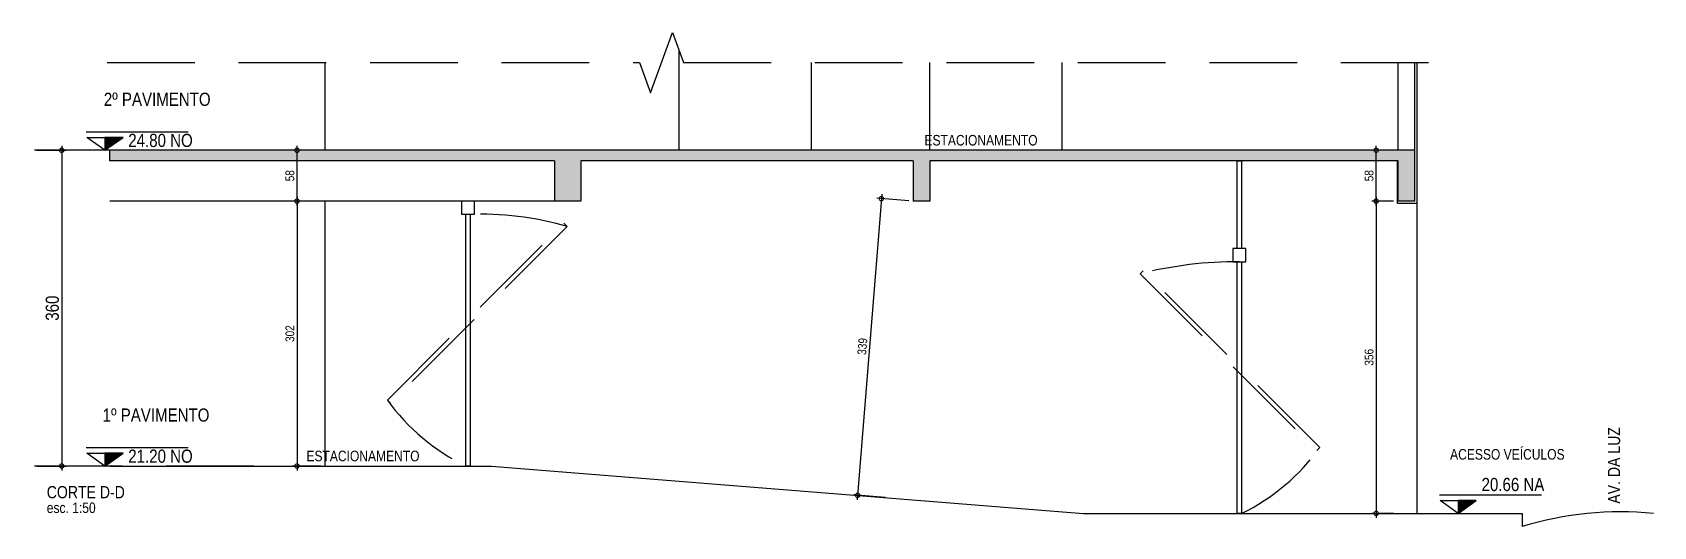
# Model space of a CAD drawing. Header units: metres. Extents: x -133 to 570, y -18 to 184.
# Drawn here: x 129.36 to 147.85, y 20.51 to 26.14 of the extents above; entities that cross this region are included whole.
import ezdxf
from ezdxf.enums import TextEntityAlignment as Align

# ---------------------------------------------------------------- set-up
doc = ezdxf.new("R2010")
doc.units = ezdxf.units.M
doc.header["$PDMODE"] = 1
doc.linetypes.add('DASHEDX2', pattern=[1.5, 1, -0.5])
for name, color, linetype in [('ARQ-ALV ACAB', 4, 'Continuous'), ('ARQ-ALV OSSO', 5, 'Continuous'), ('ARQ-AUX1', 1, 'Continuous'), ('ARQ-AUX2', 2, 'Continuous'), ('ARQ-DIM', 2, 'Continuous'), ('ARQ-PRJ', 7, 'DASHEDX2'), ('ARQ-SIM', 1, 'Continuous'), ('ARQ-TXT', 2, 'Continuous')]:
    doc.layers.add(name, color=color, linetype=linetype)
doc.styles.add('Adesa', font='ARIALN.TTF')
doc.dimstyles.new('ADESA 1-0050', dxfattribs={"dimtxt": 0.1, "dimasz": 0.1, "dimexe": 0.05, "dimexo": 0.05, "dimgap": 0.03, "dimtad": 1, "dimdec": 1, "dimlfac": 100, "dimzin": 12, "dimtxsty": 'Adesa', "dimblk": 'DOTSMALL', "dimcen": 1, "dimdle": 0.05, "dimclrd": 1, "dimclre": 1, "dimclrt": 256, "dimazin": 3, "dimtm": 1e-09, "dimtfac": 1, "dimtdec": 1, "dimtmove": 1, "dimatfit": 0, "dimldrblk": 'DOTSMALL', "dimfxl": 0.8, "dimtvp": 2, "dimtolj": 1, "dimtzin": 0, "dimarcsym": 0})
pattern_1 = [(45, (18.99673, 94.672672), (-0.0084189901, 0.0084189901), [])]

# ---------------------------------------------------------------- blocks, each defined once
blk = doc.blocks.new('*U422')
h = blk.add_hatch()
h.set_pattern_fill('ANSI31', color=1, scale=0.00375, style=0)
h.set_pattern_definition(pattern_1)
h.paths.add_polyline_path([(0.206, 0.146), (0.001, 0.146), (0, 0)])
at = {"color": 1}
blk.add_line((-0.213, 0.21), (0.95, 0.21), dxfattribs=at)
for points in [[(-0.205, 0.146), (0.001, 0.146), (0, 0), (-0.205, 0.146)], [(0.207, 0.146), (0.001, 0.146), (0, 0), (0.207, 0.146)]]:
    blk.add_lwpolyline(points, close=True, dxfattribs=at)
at = {"color": 1, "style": 'Adesa'}
blk.add_attdef('PAVIMENTO_001', (-0.02, 0.506), '', height=0.15, dxfattribs=at)
at = {"color": 3, "style": 'Adesa'}
blk.add_attdef('NA', text='', height=0.15, dxfattribs=at).set_placement((0.267, 0.21), align=Align.BOTTOM_LEFT)
blk.add_attdef('NO', text='', height=0.15, dxfattribs=at).set_placement((0.267, 0.188), align=Align.TOP_LEFT)
blk = doc.blocks.new('*U423')
h = blk.add_hatch()
h.set_pattern_fill('ANSI31', color=1, scale=0.00375, style=0)
h.set_pattern_definition(pattern_1)
h.paths.add_polyline_path([(0.206, 0.146), (0.001, 0.146), (0, 0)])
at = {"color": 1}
blk.add_line((-0.213, 0.21), (0.95, 0.21), dxfattribs=at)
for points in [[(-0.205, 0.146), (0.001, 0.146), (0, 0), (-0.205, 0.146)], [(0.207, 0.146), (0.001, 0.146), (0, 0), (0.207, 0.146)]]:
    blk.add_lwpolyline(points, close=True, dxfattribs=at)
at = {"color": 1, "style": 'Adesa'}
blk.add_attdef('PAVIMENTO_001', (-0.02, 0.506), '', height=0.15, dxfattribs=at)
at = {"color": 3, "style": 'Adesa'}
blk.add_attdef('NA', text='', height=0.15, dxfattribs=at).set_placement((0.267, 0.21), align=Align.BOTTOM_LEFT)
blk.add_attdef('NO', text='', height=0.15, dxfattribs=at).set_placement((0.267, 0.188), align=Align.TOP_LEFT)
blk = doc.blocks.new('_DotSmall')
at = {"color": 0, "linetype": 'ByBlock', "const_width": 0.5}
blk.add_lwpolyline([(-0.0625, 0, 1), (0.0625, 0, 1)], format="xyb", close=True, dxfattribs=at)
blk = doc.blocks.new('*D424')
at = {"layer": 'ARQ-DIM', "color": 1, "lineweight": -2, "transparency": 16777216}
for p, q in [((129.41, 24.8), (129.744, 24.8)), ((129.694, 24.85), (129.694, 21.15)), ((129.41, 21.2), (129.744, 21.2))]:
    blk.add_line(p, q, dxfattribs=at)
at = {"layer": 'Defpoints', "color": 0, "transparency": 16777216}
for p in [(129.36, 24.8), (129.36, 21.2), (129.694, 21.2)]:
    blk.add_point(p, dxfattribs=at)
at = {"layer": 'ARQ-DIM', "color": 1, "lineweight": -2, "transparency": 16777216, "xscale": 0.1, "yscale": 0.1, "zscale": 0.1}
for p, rotation in [((129.694, 24.8), 90), ((129.694, 21.2), 270)]:
    blk.add_blockref('_DotSmall', p, dxfattribs=dict(at, rotation=rotation))
at = {"layer": 'ARQ-DIM', "transparency": 16777216, "insert": (129.587, 23), "char_height": 0.1, "attachment_point": 5, "rotation": 90, "style": 'Adesa'}
blk.add_mtext('\\A1;{\\H1.5x;360}', dxfattribs=at)
blk = doc.blocks.new('*D425')
at = {"layer": 'ARQ-DIM', "color": 1, "lineweight": -2, "transparency": 16777216}
for p, q in [((144.689, 24.27), (144.689, 20.61)), ((144.888, 24.22), (144.639, 24.22)), ((144.888, 20.66), (144.639, 20.66))]:
    blk.add_line(p, q, dxfattribs=at)
at = {"layer": 'Defpoints', "color": 0, "transparency": 16777216}
for p in [(144.938, 24.22), (144.689, 20.66), (144.938, 20.66)]:
    blk.add_point(p, dxfattribs=at)
at = {"layer": 'ARQ-DIM', "color": 1, "lineweight": -2, "transparency": 16777216, "xscale": 0.1, "yscale": 0.1, "zscale": 0.1}
for p, rotation in [((144.689, 24.22), 90), ((144.689, 20.66), 270)]:
    blk.add_blockref('_DotSmall', p, dxfattribs=dict(at, rotation=rotation))
at = {"layer": 'ARQ-DIM', "transparency": 16777216, "insert": (144.608, 22.44), "char_height": 0.1, "attachment_point": 5, "rotation": 90, "style": 'Adesa'}
blk.add_mtext('\\A1;356', dxfattribs=at)
blk = doc.blocks.new('*D426')
at = {"layer": 'ARQ-DIM', "color": 1, "lineweight": -2, "transparency": 16777216}
for p, q in [((144.888, 24.8), (144.639, 24.8)), ((144.689, 24.17), (144.689, 24.85)), ((144.888, 24.22), (144.639, 24.22))]:
    blk.add_line(p, q, dxfattribs=at)
at = {"layer": 'Defpoints', "color": 0, "transparency": 16777216}
for p in [(144.689, 24.8), (144.938, 24.8), (144.938, 24.22)]:
    blk.add_point(p, dxfattribs=at)
at = {"layer": 'ARQ-DIM', "color": 1, "lineweight": -2, "transparency": 16777216, "xscale": 0.1, "yscale": 0.1, "zscale": 0.1}
for p, rotation in [((144.689, 24.8), 90), ((144.689, 24.22), 270)]:
    blk.add_blockref('_DotSmall', p, dxfattribs=dict(at, rotation=rotation))
at = {"layer": 'ARQ-DIM', "transparency": 16777216, "insert": (144.608, 24.51), "char_height": 0.1, "attachment_point": 5, "rotation": 90, "style": 'Adesa'}
blk.add_mtext('\\A1;58', dxfattribs=at)
blk = doc.blocks.new('*D427')
at = {"layer": 'ARQ-DIM', "color": 1, "lineweight": -2, "transparency": 16777216}
for p, q in [((132.378, 24.27), (132.378, 21.15)), ((132.648, 24.22), (132.328, 24.22)), ((132.648, 21.2), (132.328, 21.2))]:
    blk.add_line(p, q, dxfattribs=at)
at = {"layer": 'Defpoints', "color": 0, "transparency": 16777216}
for p in [(132.698, 24.22, 0), (132.378, 21.2), (132.698, 21.2)]:
    blk.add_point(p, dxfattribs=at)
at = {"layer": 'ARQ-DIM', "color": 1, "lineweight": -2, "transparency": 16777216, "xscale": 0.1, "yscale": 0.1, "zscale": 0.1}
for p, rotation in [((132.378, 24.22), 90), ((132.378, 21.2), 270)]:
    blk.add_blockref('_DotSmall', p, dxfattribs=dict(at, rotation=rotation))
at = {"layer": 'ARQ-DIM', "transparency": 16777216, "insert": (132.297, 22.71), "char_height": 0.1, "attachment_point": 5, "rotation": 90, "style": 'Adesa'}
blk.add_mtext('\\A1;302', dxfattribs=at)
blk = doc.blocks.new('*D428')
at = {"layer": 'ARQ-DIM', "color": 1, "lineweight": -2, "transparency": 16777216}
for p, q in [((132.648, 24.8), (132.328, 24.8)), ((132.378, 24.17), (132.378, 24.85)), ((132.648, 24.22), (132.328, 24.22))]:
    blk.add_line(p, q, dxfattribs=at)
at = {"layer": 'Defpoints', "color": 0, "transparency": 16777216}
for p in [(132.378, 24.8), (132.698, 24.8), (132.698, 24.22, 0)]:
    blk.add_point(p, dxfattribs=at)
at = {"layer": 'ARQ-DIM', "color": 1, "lineweight": -2, "transparency": 16777216, "xscale": 0.1, "yscale": 0.1, "zscale": 0.1}
for p, rotation in [((132.378, 24.8), 90), ((132.378, 24.22), 270)]:
    blk.add_blockref('_DotSmall', p, dxfattribs=dict(at, rotation=rotation))
at = {"layer": 'ARQ-DIM', "transparency": 16777216, "insert": (132.297, 24.51), "char_height": 0.1, "attachment_point": 5, "rotation": 90, "style": 'Adesa'}
blk.add_mtext('\\A1;58', dxfattribs=at)
blk = doc.blocks.new('*D429')
at = {"layer": 'ARQ-DIM', "color": 1, "lineweight": -2, "transparency": 16777216}
for p, q in [((139.048, 24.299), (138.769, 20.816)), ((139.358, 24.224), (138.994, 24.253)), ((139.088, 20.841), (138.723, 20.87))]:
    blk.add_line(p, q, dxfattribs=at)
at = {"layer": 'Defpoints', "color": 0, "transparency": 16777216}
for p in [(139.408, 24.22), (138.773, 20.866), (139.138, 20.837)]:
    blk.add_point(p, dxfattribs=at)
at = {"layer": 'ARQ-DIM', "color": 1, "lineweight": -2, "transparency": 16777216, "xscale": 0.1, "yscale": 0.1, "zscale": 0.1}
for p, rotation in [((139.044, 24.249), 85.42607874009884), ((138.773, 20.866), 265.4260787400988)]:
    blk.add_blockref('_DotSmall', p, dxfattribs=dict(at, rotation=rotation))
at = {"layer": 'ARQ-DIM', "transparency": 16777216, "insert": (138.828, 22.564), "char_height": 0.1, "attachment_point": 5, "rotation": 85.4261, "style": 'Adesa'}
blk.add_mtext('\\A1;339', dxfattribs=at)

msp = doc.modelspace()

# ---------------------------------------------------------------- hatches: boundary and pattern name
at = {"layer": 'ARQ-AUX1'}
h = msp.add_hatch(color=8, dxfattribs=at)
h.dxf.hatch_style = 1
h.paths.add_polyline_path([(135.6163, 24.6799), (139.4083, 24.6799), (139.4083, 24.2199), (139.5983, 24.2199), (139.5983, 24.6799), (144.9383, 24.6799), (144.9383, 24.2199), (145.1283, 24.2199), (145.1283, 24.7999), (130.2418, 24.7999), (130.2418, 24.6799), (135.3163, 24.6799), (135.3163, 24.2199), (135.6163, 24.2199)])

# ---------------------------------------------------------------- linework, layer by layer
at = {"layer": 'ARQ-ALV ACAB'}
msp.add_lwpolyline([(145.1533, 25.7999), (145.1533, 24.1949), (144.9333, 24.1949), (144.9333, 24.6799)], dxfattribs=at)
at = {"layer": 'ARQ-ALV OSSO'}
for points in [[(144.9383, 24.7999), (144.9383, 25.7999)], [(145.1283, 24.7999), (145.1283, 25.7999)]]:
    msp.add_lwpolyline(points, dxfattribs=at)
at = {"layer": 'ARQ-AUX1'}
for p, q in [((136.7384, 24.7999), (136.7384, 25.9311)), ((132.6984, 24.7999, 0), (132.6984, 25.7999, 0)), ((138.2483, 24.7999), (138.2483, 25.7999)), ((139.5983, 24.7999), (139.5983, 25.7999)), ((141.1083, 24.7999), (141.1083, 25.7999)), ((132.6984, 21.2, 0), (132.6984, 24.2199, 0))]:
    msp.add_line(p, q, dxfattribs=at)
for points in [[(143.1533, 24.6799), (143.1533, 23.68), (143.1033, 23.68), (143.1033, 24.6799)], [(134.3528, 24.0699), (134.3528, 21.2), (134.3028, 21.2), (134.3028, 24.0699)], [(143.1533, 23.53), (143.1533, 20.66), (143.1033, 20.66), (143.1033, 23.53)]]:
    msp.add_lwpolyline(points, close=True, dxfattribs=at)
for points in [[(135.3163, 24.2199), (130.2418, 24.2199)], [(145.1533, 24.1949), (145.1533, 20.66)]]:
    msp.add_lwpolyline(points, dxfattribs=at)
at = {"layer": 'ARQ-AUX2'}
for p, q in [((145.1283, 24.7999), (130.2418, 24.7999)), ((145.1283, 24.2199), (145.1283, 24.7999)), ((135.3163, 24.6799), (130.2418, 24.6799)), ((135.3163, 24.6799), (135.3163, 24.2199)), ((135.6163, 24.6799), (135.6163, 24.2199)), ((139.4083, 24.6799), (135.6163, 24.6799)), ((139.4083, 24.6799), (139.4083, 24.2199)), ((139.5983, 24.6799), (139.5983, 24.2199)), ((144.9383, 24.6799), (139.5983, 24.6799)), ((144.9383, 24.2199), (144.9383, 24.6799)), ((135.6163, 24.2199), (135.3163, 24.2199)), ((139.5983, 24.2199), (139.4083, 24.2199)), ((145.1283, 24.2199), (144.9383, 24.2199)), ((130.2418, 21.2), (134.5983, 21.2))]:
    msp.add_line(p, q, dxfattribs=at)
at = {"layer": 'ARQ-AUX2', "color": 8}
msp.add_lwpolyline([(130.2418, 24.6799), (130.2418, 24.7999)], dxfattribs=at)
at = {"layer": 'ARQ-AUX2'}
for points in [[(134.2528, 24.2199), (134.2528, 24.0699), (134.4028, 24.0699), (134.4028, 24.2199)], [(143.0533, 23.68), (143.0533, 23.53), (143.2033, 23.53), (143.2033, 23.68)]]:
    msp.add_lwpolyline(points, close=True, dxfattribs=at)
for points in [[(134.5983, 21.2), (141.3483, 20.66)], [(141.3483, 20.66), (146.3533, 20.66)], [(146.3533, 20.66), (146.3533, 20.51)]]:
    msp.add_lwpolyline(points, dxfattribs=at)
msp.add_arc((147.4783, 16.835), 3.8433, 84.40066, 107.02053, dxfattribs=at)
at = {"layer": 'ARQ-PRJ'}
for p, q in [((131.8844, 24.7999), (129.3598, 24.7999)), ((131.8845, 21.2), (129.3599, 21.2))]:
    msp.add_line(p, q, dxfattribs=at)
at = {"layer": 'ARQ-PRJ', "color": 3}
msp.add_lwpolyline([(130.2118, 25.7999), (136.2861, 25.7999), (136.4111, 25.4565), (136.6611, 26.1434), (136.7861, 25.7999), (145.5222, 25.7999)], dxfattribs=at)
at = {"layer": 'ARQ-PRJ'}
for points in [[(133.4086, 21.952), (135.4238, 23.9673), (135.4592, 23.9319), (133.4439, 21.9166)], [(144.0475, 21.412), (142.0323, 23.4273), (141.9969, 23.3919), (144.0122, 21.3766)]]:
    msp.add_lwpolyline(points, close=True, dxfattribs=at)
for centre, radius, start, end in [((134.4624, 20.4674), 3.605, 73.94832, 92.13928), ((143.1163, 18.9246), 4.6054, 89.85118, 104.06734), ((135.3643, 23.37), 2.4157, 215.94312, 243.9332), ((142.0918, 22.83), 2.4157, 296.0668, 324.05688)]:
    msp.add_arc(centre, radius, start, end, dxfattribs=at)

# ---------------------------------------------------------------- block references
at = {"layer": 'ARQ-SIM', "color": 1}
ref = msp.add_blockref('*U423', (130.1862, 24.7999), dxfattribs=at)
ref.add_attrib('PAVIMENTO_001', '2º PAVIMENTO', (130.1747, 25.3064), dxfattribs={"layer": '0', "color": 1, "height": 0.15, "style": 'Adesa'})
ref.add_attrib('NO', '24.80 NO', dxfattribs={"layer": '0', "color": 3, "height": 0.15, "style": 'Adesa'}).set_placement((130.453, 24.9874), align=Align.TOP_LEFT)
ref = msp.add_blockref('*U422', (130.1863, 21.2), dxfattribs=at)
ref.add_attrib('PAVIMENTO_001', '1º PAVIMENTO', (130.1612, 21.7064), dxfattribs={"layer": '0', "color": 1, "height": 0.15, "style": 'Adesa'})
ref.add_attrib('NO', '21.20 NO', dxfattribs={"layer": '0', "color": 3, "height": 0.15, "style": 'Adesa'}).set_placement((130.4531, 21.3875), align=Align.TOP_LEFT)
ref = msp.add_blockref('*U422', (145.6242, 20.66), dxfattribs=at)
ref.add_attrib('NA', '20.66 NA', dxfattribs={"layer": '0', "color": 3, "height": 0.15, "style": 'Adesa'}).set_placement((145.891, 20.8696), align=Align.BOTTOM_LEFT)

# ---------------------------------------------------------------- texts
at = {"layer": 'ARQ-TXT', "style": 'Adesa'}
for s, p in [('ESTACIONAMENTO', (140.1811, 24.9145)), ('ESTACIONAMENTO', (133.1307, 21.3146, 0)), ('ACESSO VEÍCULOS', (146.1853, 21.3482, 0))]:
    msp.add_text(s, height=0.12, dxfattribs=at).set_placement(p, align=Align.MIDDLE)
msp.add_text('AV. DA LUZ', height=0.14, rotation=90, dxfattribs=at).set_placement((147.4027, 21.2074, 0), align=Align.MIDDLE)
at = {"layer": 'ARQ-TXT', "ltscale": 0.5, "style": 'Adesa'}
for s, height, p in [('CORTE D-D', 0.14, (129.5234, 20.832)), ('esc. 1:50', 0.12, (129.5234, 20.6642))]:
    msp.add_text(s, height=height, dxfattribs=at).set_placement(p)

# ---------------------------------------------------------------- dimensions: what is measured, and where the dimension line sits
at = {"layer": 'ARQ-DIM'}
dim = msp.add_linear_dim(base=(129.6937, 21.2), p1=(129.3598, 24.7999), p2=(129.3599, 21.2), angle=90, text='{\\H1.5x;<>}', dimstyle='ADESA 1-0050', dxfattribs=at)
dim.commit()
dim.dimension.update_dxf_attribs({"geometry": '*D424', "text_midpoint": (129.5871, 23)})
for base, p1, p2, picture, middle in [((132.3782, 24.7999), (132.6984, 24.2199, 0), (132.6984, 24.7999), '*D428', (132.2972, 24.5099)), ((144.6895, 24.7999), (144.9383, 24.2199), (144.9383, 24.7999), '*D426', (144.6084, 24.5099)), ((132.3782, 21.2), (132.6984, 24.2199, 0), (132.6984, 21.2), '*D427', (132.2972, 22.71)), ((144.6895, 20.66), (144.9383, 24.2199), (144.9383, 20.66), '*D425', (144.6084, 22.44))]:
    dim = msp.add_linear_dim(base=base, p1=p1, p2=p2, angle=90, dimstyle='ADESA 1-0050', dxfattribs=at)
    dim.commit()
    dim.dimension.update_dxf_attribs({"geometry": picture, "text_midpoint": middle})
dim = msp.add_aligned_dim(p1=(139.4083, 24.2199), p2=(139.1376, 20.8369), distance=-0.3657, dimstyle='ADESA 1-0050', override={"dimdec": 0}, dxfattribs=at)
dim.commit()
dim.dimension.update_dxf_attribs({"geometry": '*D429', "text_midpoint": (138.8276, 22.564)})

doc.saveas('drawing.dxf')
